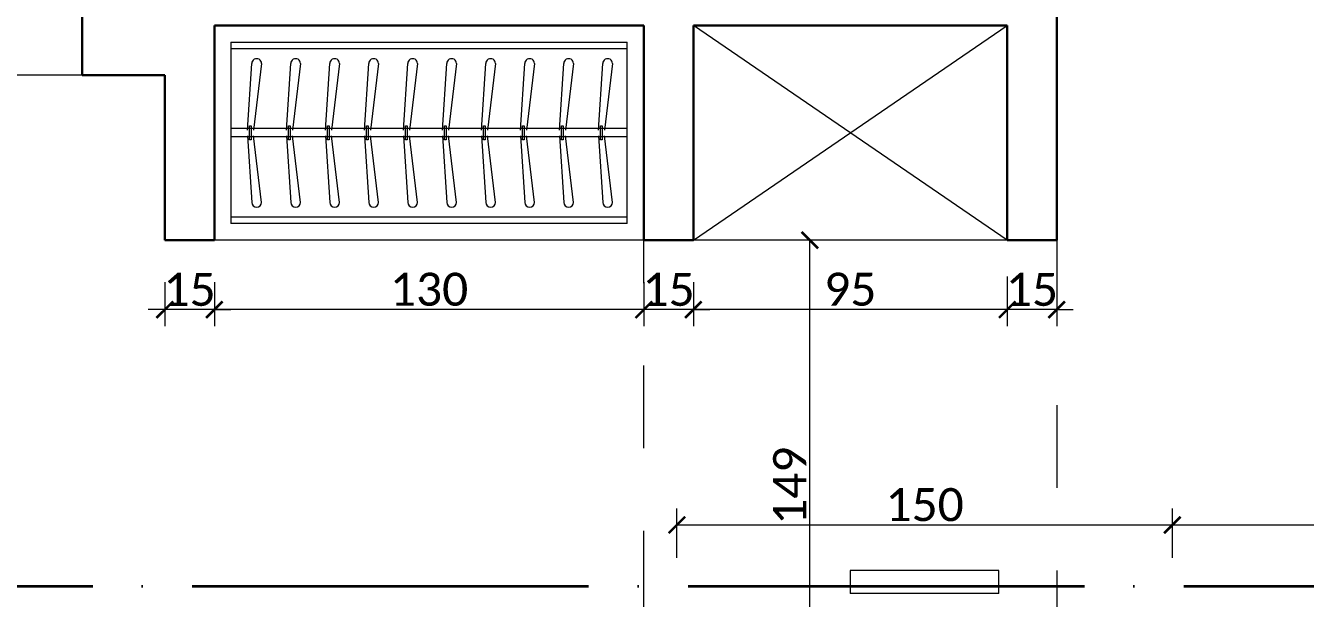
# Model space of a CAD drawing. Header units: centimetres. Extents: x -26724 to 60145, y -23645 to 6771.
# Drawn here: x -19497.2 to -19109.8, y -1428.8 to -1255.3 of the extents above; entities that cross this region are included whole.
import ezdxf

# ---------------------------------------------------------------- set-up
doc = ezdxf.new("R2010")
doc.units = ezdxf.units.CM
doc.linetypes.add('ACAD_ISO04W100', pattern=[30, 24, -3, 0, -3])
doc.linetypes.add('DALEKOVOD_VN', pattern=[5, 2.5, -2.5])
doc.layers.add('3.IZGLED 2', color=7, linetype='Continuous', lineweight=9, true_color=0x4a4a4a)
doc.layers.add('IZGLED 2', color=253, linetype='Continuous', lineweight=9, true_color=0x828282)
for name, color, linetype, lineweight in [('4.KOTE', 88, 'Continuous', 15), ('namjestaj', 150, 'Continuous', 5), ('zid', 7, 'Continuous', 40)]:
    doc.layers.add(name, color=color, linetype=linetype, lineweight=lineweight)
doc.styles.get("Standard").update_dxf_attribs({"font": 'calibri.ttf'})
doc.dimstyles.new('ja 1 50', dxfattribs={"dimtxt": 10, "dimasz": 5, "dimexe": 5, "dimexo": 5, "dimgap": 1, "dimtad": 1, "dimdec": 0, "dimtxsty": 'Standard', "dimblk": 'ARCHTICK', "dimcen": 2.5, "dimclrd": 256, "dimclrt": 7, "dimadec": 0, "dimazin": 0, "dimtfac": 1, "dimtdec": 0, "dimtix": 1, "dimtmove": 1, "dimatfit": 3, "dimldrblk": 'ARCHTICK', "dimfxl": 10, "dimfxlon": 1, "dimlwd": 0, "dimlwe": 9, "dimarcsym": 0})

# ---------------------------------------------------------------- blocks, each defined once
blk = doc.blocks.new('_ArchTick')
at = {"color": 0, "linetype": 'ByBlock', "const_width": 0.15}
blk.add_lwpolyline([(-0.5, -0.5), (0.5, 0.5)], dxfattribs=at)
blk = doc.blocks.new('*D2519')
at = {"layer": '4.KOTE', "color": 0, "lineweight": 9, "transparency": 16777216}
for p, q in [((-19200.07, -1332.97), (-19200.07, -1346.29)), ((-19185.07, -1332.97), (-19185.07, -1346.29))]:
    blk.add_line(p, q, dxfattribs=at)
at = {"layer": '4.KOTE', "lineweight": 0, "transparency": 16777216}
for p, q in [((-19200.07, -1341.29), (-19205.07, -1341.29)), ((-19185.07, -1341.29), (-19200.07, -1341.29)), ((-19185.07, -1341.29), (-19180.07, -1341.29))]:
    blk.add_line(p, q, dxfattribs=at)
at = {"layer": 'Defpoints', "color": 0, "transparency": 16777216}
for p in [(-19200.07, -1320.26, 13.5), (-19185.07, -1320.26, 13.5), (-19200.07, -1341.29)]:
    blk.add_point(p, dxfattribs=at)
at = {"layer": '4.KOTE', "lineweight": 0, "transparency": 16777216, "xscale": 5, "yscale": 5, "zscale": 5}
blk.add_blockref('_ArchTick', (-19200.07, -1341.29), dxfattribs=at)
at = {"layer": '4.KOTE', "lineweight": 0, "transparency": 16777216, "xscale": 5, "yscale": 5, "zscale": 5, "rotation": 180}
blk.add_blockref('_ArchTick', (-19185.07, -1341.29), dxfattribs=at)
at = {"layer": '4.KOTE', "color": 7, "transparency": 16777216, "insert": (-19192.57, -1335.2), "char_height": 10, "attachment_point": 5}
blk.add_mtext('15', dxfattribs=at)
blk = doc.blocks.new('*D2520')
at = {"layer": '4.KOTE', "color": 0, "lineweight": 9, "transparency": 16777216}
for p, q in [((-19200.07, -1331.29), (-19200.07, -1346.29)), ((-19295.07, -1332.97), (-19295.07, -1346.29))]:
    blk.add_line(p, q, dxfattribs=at)
at = {"layer": '4.KOTE', "lineweight": 0, "transparency": 16777216}
blk.add_line((-19200.07, -1341.29), (-19295.07, -1341.29), dxfattribs=at)
at = {"layer": 'Defpoints', "color": 0, "transparency": 16777216}
for p in [(-19200.07, 0, 13.5), (-19295.07, -1320.26, 13.5), (-19295.07, -1341.29)]:
    blk.add_point(p, dxfattribs=at)
at = {"layer": '4.KOTE', "lineweight": 0, "transparency": 16777216, "xscale": 5, "yscale": 5, "zscale": 5, "rotation": 180}
blk.add_blockref('_ArchTick', (-19295.07, -1341.29), dxfattribs=at)
at = {"layer": '4.KOTE', "lineweight": 0, "transparency": 16777216, "xscale": 5, "yscale": 5, "zscale": 5}
blk.add_blockref('_ArchTick', (-19200.07, -1341.29), dxfattribs=at)
at = {"layer": '4.KOTE', "color": 7, "transparency": 16777216, "insert": (-19247.57, -1335.16), "char_height": 10, "attachment_point": 5}
blk.add_mtext('95', dxfattribs=at)
blk = doc.blocks.new('*D2521')
at = {"layer": '4.KOTE', "color": 0, "lineweight": 9, "transparency": 16777216}
for p, q in [((-19310.07, -1332.97), (-19310.07, -1346.29)), ((-19295.07, -1332.97), (-19295.07, -1346.29))]:
    blk.add_line(p, q, dxfattribs=at)
at = {"layer": '4.KOTE', "lineweight": 0, "transparency": 16777216}
for p, q in [((-19310.07, -1341.29), (-19315.07, -1341.29)), ((-19295.07, -1341.29), (-19310.07, -1341.29)), ((-19295.07, -1341.29), (-19290.07, -1341.29))]:
    blk.add_line(p, q, dxfattribs=at)
at = {"layer": 'Defpoints', "color": 0, "transparency": 16777216}
for p in [(-19310.07, -1320.26, 13.5), (-19295.07, -1320.26, 13.5), (-19310.07, -1341.29)]:
    blk.add_point(p, dxfattribs=at)
at = {"layer": '4.KOTE', "lineweight": 0, "transparency": 16777216, "xscale": 5, "yscale": 5, "zscale": 5}
blk.add_blockref('_ArchTick', (-19310.07, -1341.29), dxfattribs=at)
at = {"layer": '4.KOTE', "lineweight": 0, "transparency": 16777216, "xscale": 5, "yscale": 5, "zscale": 5, "rotation": 180}
blk.add_blockref('_ArchTick', (-19295.07, -1341.29), dxfattribs=at)
at = {"layer": '4.KOTE', "color": 7, "transparency": 16777216, "insert": (-19302.57, -1335.2), "char_height": 10, "attachment_point": 5}
blk.add_mtext('15', dxfattribs=at)
blk = doc.blocks.new('*D2522')
at = {"layer": '4.KOTE', "color": 0, "lineweight": 9, "transparency": 16777216}
for p, q in [((-19440.07, -1332.97), (-19440.07, -1346.29)), ((-19310.07, -1332.97), (-19310.07, -1346.29))]:
    blk.add_line(p, q, dxfattribs=at)
at = {"layer": '4.KOTE', "lineweight": 0, "transparency": 16777216}
blk.add_line((-19310.07, -1341.29), (-19440.07, -1341.29), dxfattribs=at)
at = {"layer": 'Defpoints', "color": 0, "transparency": 16777216}
for p in [(-19440.07, -1320.26, 13.5), (-19310.07, -1320.26, 13.5), (-19440.07, -1341.29)]:
    blk.add_point(p, dxfattribs=at)
at = {"layer": '4.KOTE', "lineweight": 0, "transparency": 16777216, "xscale": 5, "yscale": 5, "zscale": 5, "rotation": 180}
blk.add_blockref('_ArchTick', (-19440.07, -1341.29), dxfattribs=at)
at = {"layer": '4.KOTE', "lineweight": 0, "transparency": 16777216, "xscale": 5, "yscale": 5, "zscale": 5}
blk.add_blockref('_ArchTick', (-19310.07, -1341.29), dxfattribs=at)
at = {"layer": '4.KOTE', "color": 7, "transparency": 16777216, "insert": (-19375.07, -1335.16), "char_height": 10, "attachment_point": 5}
blk.add_mtext('130', dxfattribs=at)
blk = doc.blocks.new('*D2523')
at = {"layer": '4.KOTE', "color": 0, "lineweight": 9, "transparency": 16777216}
for p, q in [((-19455.07, -1332.97), (-19455.07, -1346.29)), ((-19440.07, -1332.97), (-19440.07, -1346.29))]:
    blk.add_line(p, q, dxfattribs=at)
at = {"layer": '4.KOTE', "lineweight": 0, "transparency": 16777216}
for p, q in [((-19455.07, -1341.29), (-19460.07, -1341.29)), ((-19440.07, -1341.29), (-19455.07, -1341.29)), ((-19440.07, -1341.29), (-19435.07, -1341.29))]:
    blk.add_line(p, q, dxfattribs=at)
at = {"layer": 'Defpoints', "color": 0, "transparency": 16777216}
for p in [(-19455.07, -1320.26, 13.5), (-19440.07, -1320.26, 13.5), (-19455.07, -1341.29)]:
    blk.add_point(p, dxfattribs=at)
at = {"layer": '4.KOTE', "lineweight": 0, "transparency": 16777216, "xscale": 5, "yscale": 5, "zscale": 5}
blk.add_blockref('_ArchTick', (-19455.07, -1341.29), dxfattribs=at)
at = {"layer": '4.KOTE', "lineweight": 0, "transparency": 16777216, "xscale": 5, "yscale": 5, "zscale": 5, "rotation": 180}
blk.add_blockref('_ArchTick', (-19440.07, -1341.29), dxfattribs=at)
at = {"layer": '4.KOTE', "color": 7, "transparency": 16777216, "insert": (-19447.57, -1335.2), "char_height": 10, "attachment_point": 5}
blk.add_mtext('15', dxfattribs=at)
blk = doc.blocks.new('*D2627')
at = {"layer": '4.KOTE', "color": 0, "lineweight": 9, "transparency": 16777216}
for p, q in [((-19300.06, -1416.46), (-19300.06, -1401.52)), ((-19150.06, -1416.45), (-19150.06, -1401.52))]:
    blk.add_line(p, q, dxfattribs=at)
at = {"layer": '4.KOTE', "lineweight": 0, "transparency": 16777216}
blk.add_line((-19300.06, -1406.52), (-19150.06, -1406.52), dxfattribs=at)
at = {"layer": 'Defpoints', "color": 0, "transparency": 16777216}
for p in [(-19150.06, -1406.52), (-19300.06, -1544.33, 13.5), (-19150.06, -1543.72, 13.5)]:
    blk.add_point(p, dxfattribs=at)
at = {"layer": '4.KOTE', "lineweight": 0, "transparency": 16777216, "xscale": 5, "yscale": 5, "zscale": 5, "rotation": 180}
blk.add_blockref('_ArchTick', (-19300.06, -1406.52), dxfattribs=at)
at = {"layer": '4.KOTE', "lineweight": 0, "transparency": 16777216, "xscale": 5, "yscale": 5, "zscale": 5}
blk.add_blockref('_ArchTick', (-19150.06, -1406.52), dxfattribs=at)
at = {"layer": '4.KOTE', "color": 7, "transparency": 16777216, "insert": (-19225.06, -1400.4), "char_height": 10, "attachment_point": 5}
blk.add_mtext('150', dxfattribs=at)
blk = doc.blocks.new('*D2628')
at = {"layer": '4.KOTE', "color": 0, "lineweight": 9, "transparency": 16777216}
for p, q in [((-19150.06, -1416.45), (-19150.06, -1401.52)), ((-18992.02, -1416.46), (-18992.02, -1401.52))]:
    blk.add_line(p, q, dxfattribs=at)
at = {"layer": '4.KOTE', "lineweight": 0, "transparency": 16777216}
blk.add_line((-19150.06, -1406.52), (-18992.02, -1406.52), dxfattribs=at)
at = {"layer": 'Defpoints', "color": 0, "transparency": 16777216}
for p in [(-18992.02, -1406.52), (-19150.06, -1543.72, 13.5), (-18992.02, -1546.2, 13.5)]:
    blk.add_point(p, dxfattribs=at)
at = {"layer": '4.KOTE', "lineweight": 0, "transparency": 16777216, "xscale": 5, "yscale": 5, "zscale": 5, "rotation": 180}
blk.add_blockref('_ArchTick', (-19150.06, -1406.52), dxfattribs=at)
at = {"layer": '4.KOTE', "lineweight": 0, "transparency": 16777216, "xscale": 5, "yscale": 5, "zscale": 5}
blk.add_blockref('_ArchTick', (-18992.02, -1406.52), dxfattribs=at)
at = {"layer": '4.KOTE', "color": 7, "transparency": 16777216, "insert": (-19071.04, -1400.4), "char_height": 10, "attachment_point": 5}
blk.add_mtext('158', dxfattribs=at)
blk = doc.blocks.new('*D2633')
at = {"layer": '4.KOTE', "color": 0, "lineweight": 9, "transparency": 16777216}
for p, q in [((-19251.23, -1320.26), (-19264.79, -1320.26)), ((-19250.59, -1469.03), (-19264.79, -1469.03))]:
    blk.add_line(p, q, dxfattribs=at)
at = {"layer": '4.KOTE', "lineweight": 0, "transparency": 16777216}
blk.add_line((-19259.79, -1469.03), (-19259.79, -1320.26), dxfattribs=at)
at = {"layer": 'Defpoints', "color": 0, "transparency": 16777216}
for p in [(-19259.79, -1320.26), (-19236.25, -1320.26, 13.5), (-19225.06, -1469.03, 13.5)]:
    blk.add_point(p, dxfattribs=at)
at = {"layer": '4.KOTE', "lineweight": 0, "transparency": 16777216, "xscale": 5, "yscale": 5, "zscale": 5}
for p, rotation in [((-19259.79, -1320.26), 90), ((-19259.79, -1469.03), 270)]:
    blk.add_blockref('_ArchTick', p, dxfattribs=dict(at, rotation=rotation))
at = {"layer": '4.KOTE', "color": 7, "transparency": 16777216, "insert": (-19265.92, -1394.64), "char_height": 10, "attachment_point": 5, "rotation": 90}
blk.add_mtext('149', dxfattribs=at)

msp = doc.modelspace()

# ---------------------------------------------------------------- linework, layer by layer
at = {"layer": '3.IZGLED 2', "ltscale": 12}
msp.add_line((-19480.07, -1270.26, 13.5), (-19965.07, -1270.26, 13.5), dxfattribs=at)
at = {"layer": '3.IZGLED 2', "color": 32, "linetype": 'DALEKOVOD_VN', "ltscale": 10, "true_color": 0xcd6928}
for p, q in [((-19310.07, -2533.26, 13.5), (-19310.07, -1320.26, 13.5)), ((-19185.07, -1320.26, 13.5), (-19185.07, -1890.26, 13.5))]:
    msp.add_line(p, q, dxfattribs=at)
at = {"layer": 'IZGLED 2', "color": 32, "linetype": 'ACAD_ISO04W100', "lineweight": 35, "ltscale": 5}
msp.add_line((-20197.29, -1425.03), (-17813.68, -1425.03), dxfattribs=at)
at = {"layer": 'namjestaj'}
for p, q in [((-19295.07, -1320.26, 13.5), (-19200.07, -1255.26, 13.5)), ((-19200.07, -1320.26, 13.5), (-19295.07, -1255.26, 13.5)), ((-19310.07, -1320.26, 13.5), (-19440.07, -1320.26, 13.5)), ((-19200.07, -1320.26, 13.5), (-19295.07, -1320.26, 13.5))]:
    msp.add_line(p, q, dxfattribs=at)
at = {"layer": 'namjestaj', "transparency": 33554687}
for p, q in [((-19435.07, -1260.26, 13.5), (-19435.07, -1315.16, 13.5)), ((-19435.07, -1260.26, 13.5), (-19315.07, -1260.26, 13.5)), ((-19315.07, -1262.26, 13.5), (-19435.07, -1262.26, 13.5)), ((-19315.07, -1315.16, 13.5), (-19315.07, -1260.26, 13.5)), ((-19430.03, -1286.89, 13.5), (-19428.73, -1266.75, 13.5)), ((-19425.8, -1266.75, 13.5), (-19428.23, -1286.89, 13.5)), ((-19418.22, -1286.89, 13.5), (-19416.93, -1266.75, 13.5)), ((-19413.99, -1266.75, 13.5), (-19416.43, -1286.89, 13.5)), ((-19406.42, -1286.89, 13.5), (-19405.12, -1266.75, 13.5)), ((-19402.19, -1266.75, 13.5), (-19404.62, -1286.89, 13.5)), ((-19394.62, -1286.89, 13.5), (-19393.32, -1266.75, 13.5)), ((-19390.39, -1266.75, 13.5), (-19392.82, -1286.89, 13.5)), ((-19382.81, -1286.89, 13.5), (-19381.52, -1266.75, 13.5)), ((-19378.58, -1266.75, 13.5), (-19381.02, -1286.89, 13.5)), ((-19371.01, -1286.89, 13.5), (-19369.71, -1266.75, 13.5)), ((-19366.78, -1266.75, 13.5), (-19369.21, -1286.89, 13.5)), ((-19359.21, -1286.89, 13.5), (-19357.91, -1266.75, 13.5)), ((-19354.98, -1266.75, 13.5), (-19357.41, -1286.89, 13.5)), ((-19347.4, -1286.89, 13.5), (-19346.11, -1266.75, 13.5)), ((-19343.17, -1266.75, 13.5), (-19345.61, -1286.89, 13.5)), ((-19335.6, -1286.89, 13.5), (-19334.3, -1266.75, 13.5)), ((-19331.37, -1266.75, 13.5), (-19333.8, -1286.89, 13.5)), ((-19323.8, -1286.89, 13.5), (-19322.5, -1266.75, 13.5)), ((-19319.57, -1266.75, 13.5), (-19322, -1286.89, 13.5)), ((-19429.4, -1289.91, 13.5), (-19429.4, -1285.62, 13.5)), ((-19429.4, -1285.62, 13.5), (-19428.92, -1285.62, 13.5)), ((-19428.92, -1285.62, 13.5), (-19428.92, -1289.91, 13.5)), ((-19417.59, -1289.91, 13.5), (-19417.59, -1285.62, 13.5)), ((-19417.59, -1285.62, 13.5), (-19417.12, -1285.62, 13.5)), ((-19417.12, -1285.62, 13.5), (-19417.12, -1289.91, 13.5)), ((-19405.79, -1289.91, 13.5), (-19405.79, -1285.62, 13.5)), ((-19405.79, -1285.62, 13.5), (-19405.31, -1285.62, 13.5)), ((-19405.31, -1285.62, 13.5), (-19405.31, -1289.91, 13.5)), ((-19393.99, -1289.91, 13.5), (-19393.99, -1285.62, 13.5)), ((-19393.99, -1285.62, 13.5), (-19393.51, -1285.62, 13.5)), ((-19393.51, -1285.62, 13.5), (-19393.51, -1289.91, 13.5)), ((-19382.19, -1289.91, 13.5), (-19382.19, -1285.62, 13.5)), ((-19382.19, -1285.62, 13.5), (-19381.71, -1285.62, 13.5)), ((-19381.71, -1285.62, 13.5), (-19381.71, -1289.91, 13.5)), ((-19370.38, -1289.91, 13.5), (-19370.38, -1285.62, 13.5)), ((-19370.38, -1285.62, 13.5), (-19369.9, -1285.62, 13.5)), ((-19369.9, -1285.62, 13.5), (-19369.9, -1289.91, 13.5)), ((-19358.58, -1289.91, 13.5), (-19358.58, -1285.62, 13.5)), ((-19358.58, -1285.62, 13.5), (-19358.1, -1285.62, 13.5)), ((-19358.1, -1285.62, 13.5), (-19358.1, -1289.91, 13.5)), ((-19346.78, -1289.91, 13.5), (-19346.78, -1285.62, 13.5)), ((-19346.78, -1285.62, 13.5), (-19346.3, -1285.62, 13.5)), ((-19346.3, -1285.62, 13.5), (-19346.3, -1289.91, 13.5)), ((-19334.97, -1289.91, 13.5), (-19334.97, -1285.62, 13.5)), ((-19334.97, -1285.62, 13.5), (-19334.5, -1285.62, 13.5)), ((-19334.5, -1285.62, 13.5), (-19334.5, -1289.91, 13.5)), ((-19323.17, -1289.91, 13.5), (-19323.17, -1285.62, 13.5)), ((-19323.17, -1285.62, 13.5), (-19322.69, -1285.62, 13.5)), ((-19322.69, -1285.62, 13.5), (-19322.69, -1289.91, 13.5)), ((-19435.07, -1286.31, 13.5), (-19315.07, -1286.31, 13.5)), ((-19435.07, -1288.81, 13.5), (-19315.07, -1288.81, 13.5)), ((-19430.03, -1288.68, 13.5), (-19428.73, -1308.82, 13.5)), ((-19428.92, -1289.91, 13.5), (-19429.4, -1289.91, 13.5)), ((-19425.8, -1308.82, 13.5), (-19428.23, -1288.68, 13.5)), ((-19418.22, -1288.68, 13.5), (-19416.93, -1308.82, 13.5)), ((-19417.12, -1289.91, 13.5), (-19417.59, -1289.91, 13.5)), ((-19413.99, -1308.82, 13.5), (-19416.43, -1288.68, 13.5)), ((-19406.42, -1288.68, 13.5), (-19405.12, -1308.82, 13.5)), ((-19405.31, -1289.91, 13.5), (-19405.79, -1289.91, 13.5)), ((-19402.19, -1308.82, 13.5), (-19404.62, -1288.68, 13.5)), ((-19394.62, -1288.68, 13.5), (-19393.32, -1308.82, 13.5)), ((-19393.51, -1289.91, 13.5), (-19393.99, -1289.91, 13.5)), ((-19390.39, -1308.82, 13.5), (-19392.82, -1288.68, 13.5)), ((-19382.81, -1288.68, 13.5), (-19381.52, -1308.82, 13.5)), ((-19381.71, -1289.91, 13.5), (-19382.19, -1289.91, 13.5)), ((-19378.58, -1308.82, 13.5), (-19381.02, -1288.68, 13.5)), ((-19371.01, -1288.68, 13.5), (-19369.71, -1308.82, 13.5)), ((-19369.9, -1289.91, 13.5), (-19370.38, -1289.91, 13.5)), ((-19366.78, -1308.82, 13.5), (-19369.21, -1288.68, 13.5)), ((-19359.21, -1288.68, 13.5), (-19357.91, -1308.82, 13.5)), ((-19358.1, -1289.91, 13.5), (-19358.58, -1289.91, 13.5)), ((-19354.98, -1308.82, 13.5), (-19357.41, -1288.68, 13.5)), ((-19347.4, -1288.68, 13.5), (-19346.11, -1308.82, 13.5)), ((-19346.3, -1289.91, 13.5), (-19346.78, -1289.91, 13.5)), ((-19343.17, -1308.82, 13.5), (-19345.61, -1288.68, 13.5)), ((-19335.6, -1288.68, 13.5), (-19334.3, -1308.82, 13.5)), ((-19334.5, -1289.91, 13.5), (-19334.97, -1289.91, 13.5)), ((-19331.37, -1308.82, 13.5), (-19333.8, -1288.68, 13.5)), ((-19323.8, -1288.68, 13.5), (-19322.5, -1308.82, 13.5)), ((-19322.69, -1289.91, 13.5), (-19323.17, -1289.91, 13.5)), ((-19319.57, -1308.82, 13.5), (-19322, -1288.68, 13.5)), ((-19435.07, -1313.16, 13.5), (-19315.07, -1313.16, 13.5)), ((-19315.07, -1315.16, 13.5), (-19435.07, -1315.16, 13.5)), ((-19247.56, -1420.26, 13.5), (-19247.56, -1427.26, 13.5)), ((-19202.56, -1420.26, 13.5), (-19247.56, -1420.26, 13.5)), ((-19202.56, -1427.26, 13.5), (-19202.56, -1420.26, 13.5)), ((-19202.56, -1427.26, 13.5), (-19247.56, -1427.26, 13.5))]:
    msp.add_line(p, q, dxfattribs=at)
for centre, start, end in [((-19427.26, -1266.75, 13.5), 0.0001, 180.0001), ((-19415.46, -1266.75, 13.5), 0.0001, 180.0001), ((-19403.66, -1266.75, 13.5), 0.0001, 180.0001), ((-19391.85, -1266.75, 13.5), 0.0001, 180.0001), ((-19380.05, -1266.75, 13.5), 0.0001, 180.0001), ((-19368.25, -1266.75, 13.5), 0.0001, 180.0001), ((-19356.44, -1266.75, 13.5), 0.0001, 180.0001), ((-19344.64, -1266.75, 13.5), 0.0001, 180.0001), ((-19332.84, -1266.75, 13.5), 0.0001, 180.0001), ((-19321.03, -1266.75, 13.5), 0.0001, 180.0001), ((-19427.26, -1308.82, 13.5), 180.0001, 0.0001), ((-19415.46, -1308.82, 13.5), 180.0001, 0.0001), ((-19403.66, -1308.82, 13.5), 180.0001, 0.0001), ((-19391.85, -1308.82, 13.5), 180.0001, 0.0001), ((-19380.05, -1308.82, 13.5), 180.0001, 0.0001), ((-19368.25, -1308.82, 13.5), 180.0001, 0.0001), ((-19356.44, -1308.82, 13.5), 180.0001, 0.0001), ((-19344.64, -1308.82, 13.5), 180.0001, 0.0001), ((-19332.84, -1308.82, 13.5), 180.0001, 0.0001), ((-19321.03, -1308.82, 13.5), 180.0001, 0.0001)]:
    msp.add_arc(centre, 1.47, start, end, dxfattribs=at)
at = {"layer": 'zid', "lineweight": 30}
for p, q in [((-19480.07, -1270.26, 13.5), (-19480.07, -1235.37, 13.5)), ((-19480.07, -1235.37, 13.5), (-19480.07, -1270.26, 13.5)), ((-19185.07, -1320.26, 13.5), (-19185.07, -1235.26, 13.5)), ((-19440.07, -1320.26, 13.5), (-19440.07, -1255.26, 13.5)), ((-19440.07, -1255.26, 13.5), (-19310.07, -1255.26, 13.5)), ((-19310.07, -1255.26, 13.5), (-19310.07, -1320.26, 13.5)), ((-19295.07, -1320.26, 13.5), (-19295.07, -1255.26, 13.5)), ((-19295.07, -1255.26, 13.5), (-19200.07, -1255.26, 13.5)), ((-19200.07, -1255.26, 13.5), (-19200.07, -1320.26, 13.5)), ((-19480.07, -1270.26, 13.5), (-19480.07, -1270.26, 13.5)), ((-19480.07, -1270.26, 13.5), (-19455.07, -1270.26, 13.5)), ((-19455.07, -1270.26, 13.5), (-19455.07, -1320.26, 13.5)), ((-19455.07, -1320.26, 13.5), (-19440.07, -1320.26, 13.5)), ((-19310.07, -1320.26, 13.5), (-19295.07, -1320.26, 13.5)), ((-19200.07, -1320.26, 13.5), (-19185.07, -1320.26, 13.5))]:
    msp.add_line(p, q, dxfattribs=at)

# ---------------------------------------------------------------- dimensions: what is measured, and where the dimension line sits
at = {"layer": '4.KOTE'}
for base, p1, p2, picture, middle in [((-19295.07, -1341.29), (-19200.07, 0, 13.5), (-19295.07, -1320.26, 13.5), '*D2520', (-19247.57, -1335.16)), ((-19455.07, -1341.29), (-19440.07, -1320.26, 13.5), (-19455.07, -1320.26, 13.5), '*D2523', (-19447.57, -1335.2)), ((-19440.07, -1341.29), (-19310.07, -1320.26, 13.5), (-19440.07, -1320.26, 13.5), '*D2522', (-19375.07, -1335.16)), ((-19310.07, -1341.29), (-19295.07, -1320.26, 13.5), (-19310.07, -1320.26, 13.5), '*D2521', (-19302.57, -1335.2)), ((-19200.07, -1341.29), (-19185.07, -1320.26, 13.5), (-19200.07, -1320.26, 13.5), '*D2519', (-19192.57, -1335.2)), ((-19150.06, -1406.52), (-19300.06, -1544.33, 13.5), (-19150.06, -1543.72, 13.5), '*D2627', (-19225.06, -1400.4)), ((-18992.02, -1406.52), (-19150.06, -1543.72, 13.5), (-18992.02, -1546.2, 13.5), '*D2628', (-19071.04, -1400.4))]:
    dim = msp.add_linear_dim(base=base, p1=p1, p2=p2, dimstyle='ja 1 50', dxfattribs=at)
    dim.commit()
    dim.dimension.update_dxf_attribs({"geometry": picture, "text_midpoint": middle})
dim = msp.add_linear_dim(base=(-19259.79, -1320.26), p1=(-19225.06, -1469.03, 13.5), p2=(-19236.25, -1320.26, 13.5), angle=90, dimstyle='ja 1 50', dxfattribs=at)
dim.commit()
dim.dimension.update_dxf_attribs({"geometry": '*D2633', "text_midpoint": (-19265.92, -1394.64)})

doc.saveas('drawing.dxf')
